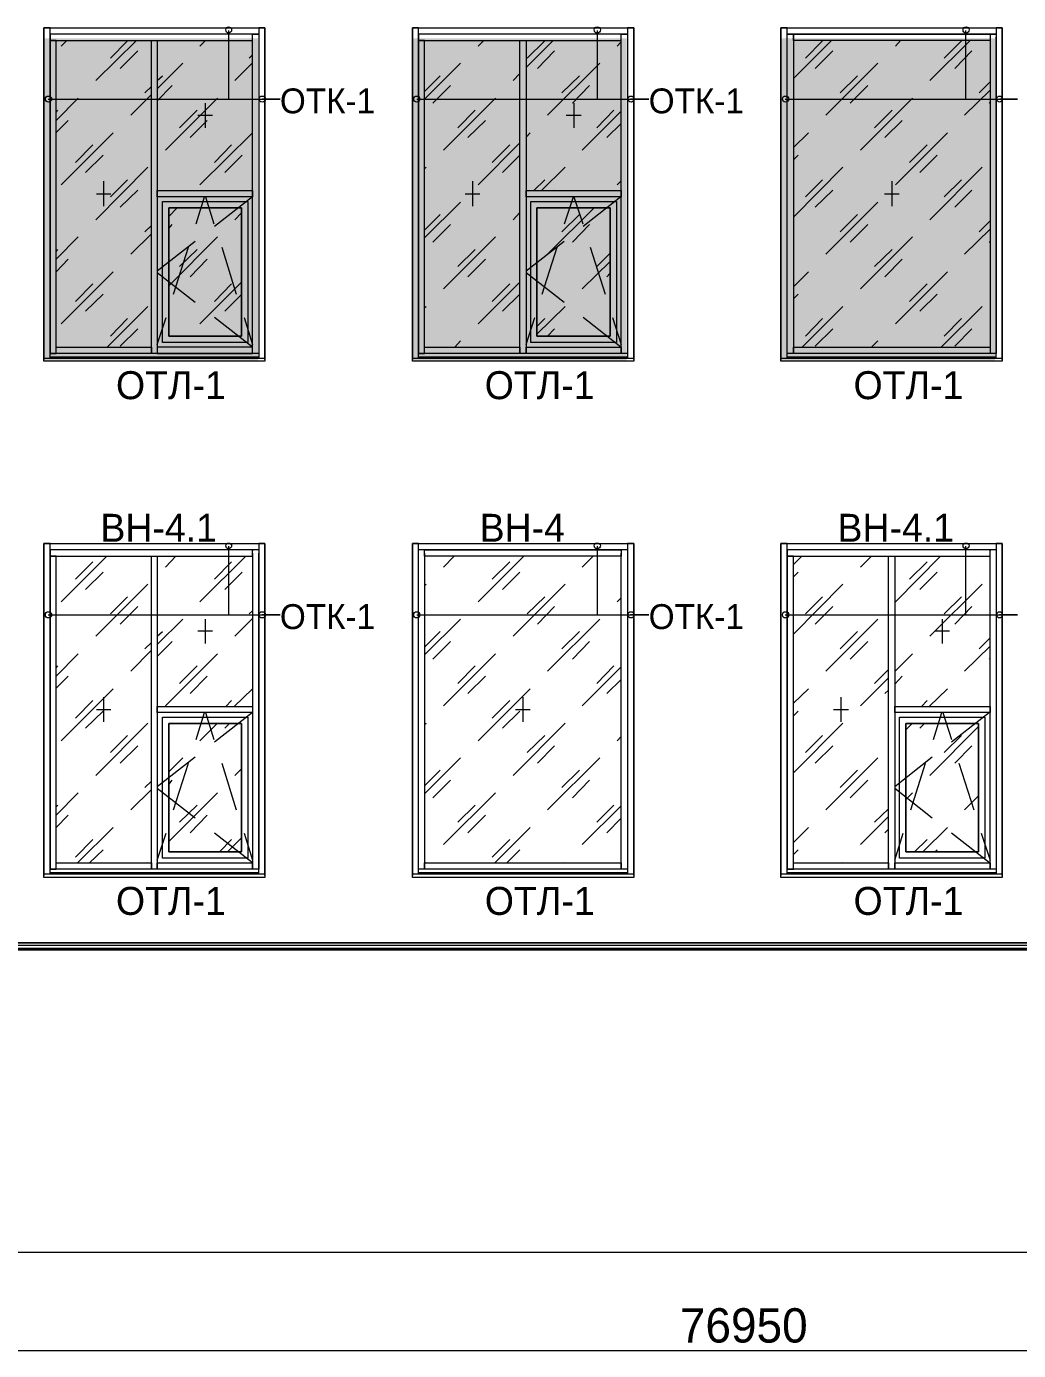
# Model space of a CAD drawing. Header units: millimetres. Extents: x 2294 to 908349, y -83289 to 219220.
# Drawn here: x 354523 to 362859, y 12068 to 23201 of the extents above; entities that cross this region are included whole.
import ezdxf

# ---------------------------------------------------------------- set-up
doc = ezdxf.new("R2010")
doc.units = ezdxf.units.MM
doc.layers.add('PDF _Геометрия', color=7, linetype='Continuous')
doc.layers.add('PDF _Текст', color=7, linetype='Continuous')

msp = doc.modelspace()

# ---------------------------------------------------------------- hatches: boundary and pattern name
at = {"transparency": 33554551}
h = msp.add_hatch(color=3, dxfattribs=at)
h.dxf.hatch_style = 1
h.paths.add_polyline_path([(354668.6, 23100.3), (356467.6, 23100.3), (356467.6, 20386.9), (354668.6, 20386.9)])
h = msp.add_hatch(color=3, dxfattribs=at)
h.dxf.hatch_style = 1
h.paths.add_polyline_path([(357768, 23100.3), (359567.1, 23100.3), (359567.1, 20386.9), (357768, 20386.9)])
h = msp.add_hatch(color=3, dxfattribs=at)
h.dxf.hatch_style = 1
h.paths.add_polyline_path([(360863.1, 23100.3), (362662.2, 23100.3), (362662.2, 20386.9), (360863.1, 20386.9)])

# ---------------------------------------------------------------- linework, layer by layer
at = {"layer": 'PDF _Геометрия', "lineweight": 9}
for points in [[(385956, 18852.5), (387918.8, 18852.5), (388154.9, 18852.5), (385719.9, 18852.5), (388154.9, 18852.5), (388154.9, 18883.1), (385719.9, 18883.1), (385719.9, 18852.5), (385719.9, 15495.1), (369833.6, 15495.1), (369833.6, 27525.7), (369811.7, 27525.7), (369811.7, 15495.1), (333086.1, 15495.1)], [(354721.1, 20408.8), (354721.1, 20478.7), (354721.1, 21794.6), (354721.1, 20452.5), (354773.5, 20452.5), (354773.5, 21794.6), (354773.5, 23084.2), (354721.1, 23084.2), (354721.1, 21794.6), (354721.1, 23110.4), (354721.1, 23189.1), (354668.6, 23189.1), (354668.6, 23110.4), (354668.6, 21794.6), (354668.6, 20478.7), (354668.6, 20400), (354668.6, 23189.1), (356526.5, 23189.1), (356526.5, 20400), (356526.5, 20478.7), (356526.5, 21794.6), (356526.5, 23110.4), (356526.5, 23189.1), (356474.1, 23189.1), (356474.1, 23110.4), (356474.1, 21794.6), (356474.1, 20478.7), (356474.1, 20408.8)], [(356220.5, 23167.2), (356220.5, 22590.2), (356653.3, 22590.2), (356504.7, 22590.2)], [(357816.1, 20408.8), (357816.1, 20478.7), (357816.1, 21794.6), (357816.1, 20452.5), (357868.6, 20452.5), (357868.6, 21794.6), (357868.6, 23084.2), (357816.1, 23084.2), (357816.1, 21794.6), (357816.1, 23110.4), (357816.1, 23189.1), (357768, 23189.1), (357768, 23110.4), (357768, 21794.6), (357768, 20478.7), (357768, 20400), (357768, 23189.1), (359626, 23189.1), (359626, 20400), (359626, 20478.7), (359626, 21794.6), (359626, 23110.4), (359626, 23189.1), (359573.5, 23189.1), (359573.5, 23110.4), (359573.5, 21794.6), (359573.5, 20478.7), (359573.5, 20408.8)], [(359319.9, 23167.2), (359319.9, 22590.2), (359752.7, 22590.2), (359599.7, 22590.2)], [(360915.6, 20408.8), (360915.6, 20478.7), (360915.6, 23110.4), (360915.6, 23189.1), (360863.1, 23189.1), (360863.1, 23110.4), (360863.1, 20478.7), (360863.1, 20400), (360863.1, 23189.1), (362721, 23189.1), (362721, 20400), (362721, 20478.7), (362721, 23110.4), (362721, 23189.1), (362672.9, 23189.1), (362672.9, 23110.4)], [(362415, 23167.2), (362415, 22590.2), (362852.2, 22590.2), (362699.2, 22590.2)], [(354812.9, 23036.1), (354860.9, 23084.2)], [(355105.8, 22747.6), (355446.7, 23084.2)], [(355228.2, 22935.5), (355372.4, 23079.8)], [(356421.6, 20505), (355621.6, 20505), (355621.6, 20452.5), (356421.6, 20452.5), (356421.6, 21794.6), (356421.6, 23110.4), (356421.6, 23136.6), (356474.1, 23136.6), (356474.1, 23110.4), (356474.1, 21794.6), (356474.1, 20452.5), (356421.6, 20452.5), (356421.6, 20505), (356102.5, 20754.1)], [(355980.1, 23036.1), (356028.2, 23084.2)], [(358318.9, 23036.1), (358366.9, 23084.2)], [(358721, 22856.9), (358948.4, 23084.2)], [(358729.8, 22935.5), (358878.4, 23079.8)], [(359486.1, 23036.1), (359521, 23071.1)], [(362672.9, 20452.5), (360915.6, 20452.5), (360915.6, 23110.4), (360915.6, 23136.6), (360968, 23136.6), (360968, 23110.4), (360968, 20452.5), (360915.6, 20452.5)], [(360968, 22765.1), (361287.2, 23084.2)], [(361068.6, 22935.5), (361212.8, 23079.8)], [(361824.9, 23036.1), (361868.6, 23084.2)], [(362113.4, 22747.6), (362454.4, 23084.2)], [(362235.8, 22935.5), (362380.1, 23079.8)], [(362620.5, 23136.6), (362672.9, 23136.6)], [(362620.5, 23136.6), (362620.5, 23110.4)], [(362620.5, 23110.4), (362620.5, 20452.5)], [(362672.9, 20408.8), (362672.9, 20478.7), (362672.9, 23110.4), (362672.9, 20452.5)], [(355311.2, 22848.1), (355459.8, 22996.8)], [(356395.4, 22935.5), (356421.6, 22961.8)], [(358817.2, 22848.1), (358961.5, 22996.8)], [(361151.6, 22848.1), (361300.3, 22996.8)], [(362323.2, 22848.1), (362467.5, 22996.8)], [(355621.6, 22677.6), (355835.8, 22891.8)], [(356273, 22747.6), (356421.6, 22896.2)], [(357868.6, 22590.2), (358170.2, 22891.8)], [(358900.3, 22454.7), (359341.8, 22891.8)], [(361239.1, 22454.7), (361676.2, 22891.8)], [(355621.6, 22747.6), (355665.3, 22786.9)], [(357868.6, 22655.8), (357999.7, 22786.9)], [(358611.8, 22747.6), (358668.6, 22804.4)], [(359022.7, 22642.7), (359171.3, 22786.9)], [(361361.5, 22642.7), (361505.7, 22786.9)], [(362528.7, 22642.7), (362620.5, 22734.5)], [(355398.6, 22454.7), (355573.5, 22629.5)], [(355516.7, 22642.7), (355573.5, 22695.1)], [(355621.6, 22577.1), (355748.4, 22703.9)], [(357938.5, 22555.2), (358087.2, 22703.9)], [(359110.1, 22555.2), (359254.4, 22703.9)], [(361444.5, 22555.2), (361593.2, 22703.9)], [(362406.3, 22454.7), (362620.5, 22664.5)], [(354703.6, 22590.2), (356653.3, 22590.2)], [(354773.5, 22411), (354957.1, 22598.9)], [(354773.5, 22480.9), (354786.6, 22498.4)], [(355691.5, 22161.8), (356128.7, 22598.9)], [(355809.6, 22349.8), (355958.2, 22498.4)], [(356023.8, 22555.2), (356023.8, 22349.8)], [(357803, 22590.2), (359752.7, 22590.2)], [(358026, 22161.8), (358463.1, 22598.9)], [(358148.4, 22349.8), (358292.6, 22498.4)], [(359123.2, 22555.2), (359123.2, 22349.8)], [(359193.2, 22161.8), (359521, 22489.6)], [(359315.6, 22349.8), (359459.8, 22498.4)], [(360898.1, 22590.2), (362852.2, 22590.2)], [(361532, 22161.8), (361969.1, 22598.9)], [(361650, 22349.8), (361798.6, 22498.4)], [(362611.7, 22555.2), (362620.5, 22564)], [(354773.5, 22310.4), (354874.1, 22411)], [(355897, 22266.7), (356041.3, 22411)], [(355962.6, 22454.7), (356085, 22454.7)], [(358231.4, 22266.7), (358380.1, 22411)], [(359057.7, 22454.7), (359184.4, 22454.7)], [(359398.6, 22266.7), (359521, 22384.7)], [(361737.4, 22266.7), (361881.7, 22411)], [(354812.9, 21868.9), (355250, 22306)], [(355980.1, 21868.9), (356421.6, 22306)], [(358721, 22271.1), (358756, 22306)], [(360968, 22183.6), (361094.8, 22306)], [(361824.9, 21868.9), (362262, 22306)], [(354935.3, 22056.9), (355079.5, 22205.5)], [(356102.5, 22056.9), (356246.7, 22205.5)], [(358318.9, 21868.9), (358668.6, 22223)], [(358436.9, 22056.9), (358585.5, 22205.5)], [(361942.9, 22056.9), (362091.5, 22205.5)], [(355018.3, 21973.8), (355167, 22118.1)], [(356189.9, 21973.8), (356334.2, 22118.1)], [(358524.3, 21973.8), (358668.6, 22118.1)], [(360968, 22078.7), (361007.4, 22118.1)], [(362030.3, 21973.8), (362174.6, 22118.1)], [(355105.8, 21576), (355542.9, 22017.5)], [(357868.6, 22004.4), (357881.7, 22017.5)], [(358852.2, 21820.8), (359048.9, 22017.5)], [(360968, 21597.8), (361383.3, 22017.5)], [(362113.4, 21576), (362554.9, 22017.5)], [(355171.3, 21899.5), (355171.3, 21689.7)], [(355228.2, 21768.3), (355372.4, 21912.6)], [(355311.2, 21680.9), (355459.8, 21825.2)], [(358270.8, 21899.5), (358270.8, 21689.7)], [(358786.6, 21820.8), (358878.4, 21912.6)], [(358957.1, 21820.8), (358961.5, 21825.2)], [(359486.1, 21868.9), (359521, 21903.9)], [(361068.6, 21768.3), (361212.8, 21912.6)], [(361151.6, 21680.9), (361300.3, 21825.2)], [(361794.3, 21899.5), (361794.3, 21689.7)], [(362235.8, 21768.3), (362380.1, 21912.6)], [(362323.2, 21680.9), (362467.5, 21825.2)], [(355110.1, 21794.6), (355232.5, 21794.6)], [(355949.5, 21541), (356019.4, 21768.3)], [(356028.2, 21768.3), (356098.1, 21541)], [(356421.6, 21768.3), (356102.5, 21519.2)], [(357868.6, 21423), (358170.2, 21724.6)], [(358209.6, 21794.6), (358332, 21794.6)], [(359044.5, 21541), (359118.9, 21768.3)], [(359123.2, 21768.3), (359197.5, 21541)], [(359516.7, 21768.3), (359201.9, 21519.2)], [(361239.1, 21287.5), (361676.2, 21724.6)], [(361733.1, 21794.6), (361855.5, 21794.6)], [(355717.8, 21602.2), (355787.7, 21676.5)], [(356273, 21576), (356329.8, 21632.8)], [(357868.6, 21488.6), (357999.7, 21619.7)], [(358611.8, 21576), (358668.6, 21637.2)], [(358900.3, 21287.5), (359293.7, 21676.5)], [(359022.7, 21475.4), (359171.3, 21619.7)], [(361361.5, 21475.4), (361505.7, 21619.7)], [(355516.7, 21475.4), (355573.5, 21527.9)], [(355717.8, 21501.7), (355748.4, 21536.6)], [(357938.5, 21388), (358087.2, 21536.6)], [(359110.1, 21388), (359254.4, 21536.6)], [(361444.5, 21388), (361593.2, 21536.6)], [(362406.3, 21287.5), (362620.5, 21497.3)], [(362528.7, 21475.4), (362620.5, 21567.2)], [(354773.5, 21243.8), (354957.1, 21431.7)], [(355398.6, 21287.5), (355573.5, 21458)], [(355940.7, 21392.4), (355621.6, 21143.2)], [(355717.8, 21020.8), (356128.7, 21431.7)], [(358026, 20994.6), (358463.1, 21431.7)], [(359040.2, 21392.4), (358721, 21143.2)], [(361532, 20994.6), (361969.1, 21431.7)], [(362611.7, 21388), (362620.5, 21392.4)], [(354773.5, 21309.3), (354786.6, 21326.8)], [(355757.1, 20950.9), (355883.9, 21344.3)], [(355809.6, 21182.5), (355958.2, 21326.8)], [(356163.7, 21344.3), (356286.1, 20950.9)], [(358148.4, 21182.5), (358292.6, 21326.8)], [(358856.6, 20950.9), (358983.3, 21344.3)], [(359258.7, 21344.3), (359385.5, 20950.9)], [(359315.6, 21182.5), (359429.2, 21296.2)], [(361650, 21182.5), (361798.6, 21326.8)], [(354773.5, 21138.8), (354874.1, 21243.8)], [(355897, 21095.1), (356041.3, 21243.8)], [(358231.4, 21095.1), (358380.1, 21243.8)], [(359193.2, 20994.6), (359429.2, 21226.3)], [(361737.4, 21095.1), (361881.7, 21243.8)], [(354812.9, 20701.7), (355250, 21138.8)], [(355940.7, 20880.9), (355621.6, 21130.1)], [(355980.1, 20701.7), (356329.8, 21051.4)], [(358318.9, 20701.7), (358668.6, 21051.4)], [(359040.2, 20880.9), (358721, 21130.1)], [(359398.6, 21095.1), (359429.2, 21125.7)], [(360968, 21012.1), (361094.8, 21138.8)], [(361824.9, 20701.7), (362262, 21138.8)], [(354935.3, 20889.7), (355079.5, 21038.3)], [(355018.3, 20806.6), (355167, 20950.9)], [(356102.5, 20889.7), (356246.7, 21038.3)], [(356189.9, 20806.6), (356329.8, 20946.5)], [(358436.9, 20889.7), (358585.5, 21038.3)], [(358524.3, 20806.6), (358668.6, 20950.9)], [(360968, 20911.5), (361007.4, 20950.9)], [(361942.9, 20889.7), (362091.5, 21038.3)], [(362030.3, 20806.6), (362174.6, 20950.9)], [(355201.9, 20505), (355542.9, 20845.9)], [(357868.6, 20837.2), (357881.7, 20845.9)], [(358812.8, 20614.2), (359048.9, 20845.9)], [(361042.3, 20505), (361383.3, 20845.9)], [(362209.6, 20505), (362554.9, 20845.9)], [(355228.2, 20596.8), (355372.4, 20745.4)], [(355621.6, 20526.8), (355695.9, 20754.1)], [(356351.7, 20754.1), (356421.6, 20526.8)], [(358721, 20526.8), (358795.4, 20754.1)], [(358812.8, 20679.8), (358878.4, 20745.4)], [(359516.7, 20505), (359201.9, 20754.1)], [(359446.7, 20754.1), (359521, 20526.8)], [(361068.6, 20596.8), (361212.8, 20745.4)], [(362235.8, 20596.8), (362380.1, 20745.4)], [(355311.2, 20513.7), (355459.8, 20658)], [(358900.3, 20596.8), (358961.5, 20658)], [(361151.6, 20513.7), (361300.3, 20658)], [(362323.2, 20513.7), (362467.5, 20658)], [(358122.1, 20505), (358170.2, 20557.4)], [(361623.8, 20505), (361676.2, 20557.4)], [(356526.5, 20413.2), (356526.5, 20408.8), (354668.6, 20408.8), (354668.6, 20413.2)], [(356526.5, 20408.8), (356526.5, 20386.9), (354668.6, 20386.9), (354668.6, 20408.8)], [(354668.6, 20386.9), (354668.6, 20391.3)], [(356474.1, 20452.5), (354721.1, 20452.5)], [(356474.1, 20421.9), (354721.1, 20421.9), (356474.1, 20421.9)], [(356474.1, 20421.9), (354721.1, 20421.9)], [(356526.5, 20391.3), (356526.5, 20386.9)], [(359626, 20413.2), (359626, 20408.8), (357768, 20408.8), (357768, 20413.2)], [(359626, 20408.8), (359626, 20386.9), (357768, 20386.9), (357768, 20408.8)], [(357768, 20386.9), (357768, 20391.3)], [(359573.5, 20452.5), (357816.1, 20452.5)], [(359573.5, 20421.9), (357816.1, 20421.9), (359573.5, 20421.9)], [(359573.5, 20421.9), (357816.1, 20421.9)], [(359626, 20391.3), (359626, 20386.9)], [(362721, 20413.2), (362721, 20408.8), (360863.1, 20408.8), (360863.1, 20413.2)], [(362721, 20408.8), (362721, 20386.9), (360863.1, 20386.9), (360863.1, 20408.8)], [(360863.1, 20386.9), (360863.1, 20391.3)], [(362672.9, 20421.9), (360915.6, 20421.9), (362672.9, 20421.9)], [(362672.9, 20421.9), (360915.6, 20421.9)], [(362672.9, 20452.5), (362620.5, 20452.5)], [(362721, 20391.3), (362721, 20386.9)], [(354721.1, 16072.2), (354721.1, 16142.1), (354721.1, 17458), (354721.1, 16115.9), (354773.5, 16115.9), (354773.5, 17458), (354773.5, 18747.6), (354721.1, 18747.6), (354721.1, 17458), (354721.1, 18773.8), (354721.1, 18852.5), (354668.6, 18852.5), (354668.6, 18773.8), (354668.6, 17458), (354668.6, 16142.1), (354668.6, 16063.4), (354668.6, 18852.5), (356526.5, 18852.5), (356526.5, 16063.4), (356526.5, 16142.1), (356526.5, 17458), (356526.5, 18773.8), (356526.5, 18852.5), (356474.1, 18852.5), (356474.1, 18773.8)], [(356220.5, 18830.6), (356220.5, 18253.6), (356653.3, 18253.6), (356504.7, 18253.6)], [(357868.6, 18773.8), (357868.6, 16115.9), (357816.1, 16115.9), (357816.1, 18773.8), (357816.1, 18852.5), (357768, 18852.5), (357768, 18773.8), (357768, 16142.1), (357768, 16063.4), (357768, 18852.5), (359626, 18852.5), (359626, 16063.4), (359626, 16142.1), (359626, 18773.8), (359626, 18852.5), (359573.5, 18852.5), (359573.5, 18773.8), (359573.5, 16115.9), (359521, 16115.9), (359521, 18773.8)], [(359319.9, 18830.6), (359319.9, 18253.6), (359752.7, 18253.6), (359599.7, 18253.6)], [(360915.6, 16072.2), (360915.6, 16142.1), (360915.6, 17458), (360915.6, 16115.9), (360968, 16115.9), (360968, 17458), (360968, 18747.6), (360915.6, 18747.6), (360915.6, 17458), (360915.6, 18773.8), (360915.6, 18852.5), (360863.1, 18852.5), (360863.1, 18773.8), (360863.1, 17458), (360863.1, 16142.1), (360863.1, 16063.4), (360863.1, 18852.5), (362721, 18852.5), (362721, 16063.4), (362721, 16142.1), (362721, 17458), (362721, 18773.8), (362721, 18852.5), (362672.9, 18852.5), (362672.9, 18773.8), (362672.9, 17458), (362672.9, 16115.9), (362620.5, 16115.9), (362620.5, 17458), (362620.5, 18773.8)], [(362415, 18830.6), (362415, 18253.6), (362852.2, 18253.6), (362699.2, 18253.6)], [(354812.9, 18362.9), (355197.6, 18747.6)], [(356421.6, 18773.8), (356421.6, 17458), (356421.6, 16115.9), (355621.6, 16115.9), (355621.6, 16168.4), (356421.6, 16168.4)], [(355691.5, 18655.8), (355779, 18747.6)], [(355980.1, 18362.9), (356364.8, 18747.6)], [(356474.1, 16072.2), (356474.1, 16142.1), (356474.1, 17458), (356474.1, 18773.8), (356474.1, 17458), (356474.1, 16115.9), (356421.6, 16115.9), (356421.6, 16168.4), (356102.5, 16417.5)], [(356421.6, 18800), (356421.6, 18791.3)], [(357816.1, 16072.2), (357816.1, 16142.1), (357816.1, 18773.8)], [(359521, 18791.3), (359521, 18800), (359521, 18747.6), (357868.6, 18747.6), (357868.6, 18800), (359521, 18800)], [(357868.6, 18791.3), (357868.6, 18800)], [(358026, 18655.8), (358117.8, 18747.6)], [(358318.9, 18362.9), (358703.6, 18747.6)], [(359193.2, 18655.8), (359285, 18747.6)], [(359573.5, 18773.8), (359573.5, 16142.1), (359573.5, 16072.2)], [(360968, 18677.6), (361038, 18747.6)], [(361532, 18655.8), (361623.8, 18747.6)], [(361824.9, 18362.9), (362205.2, 18747.6)], [(362620.5, 18800), (362620.5, 18791.3)], [(362672.9, 18773.8), (362672.9, 17458), (362672.9, 16142.1), (362672.9, 16072.2)], [(354935.3, 18555.2), (355079.5, 18699.5)], [(355018.3, 18467.8), (355167, 18612.1)], [(356102.5, 18555.2), (356246.7, 18699.5)], [(356189.9, 18467.8), (356334.2, 18612.1)], [(358436.9, 18555.2), (358585.5, 18699.5)], [(358524.3, 18467.8), (358668.6, 18612.1)], [(360968, 18572.7), (361007.4, 18612.1)], [(361942.9, 18555.2), (362091.5, 18699.5)], [(362030.3, 18467.8), (362174.6, 18612.1)], [(355105.8, 18074.4), (355542.9, 18511.5)], [(357868.6, 18498.4), (357881.7, 18511.5)], [(358611.8, 18074.4), (359048.9, 18511.5)], [(360968, 18091.8), (361383.3, 18511.5)], [(362113.4, 18074.4), (362554.9, 18511.5)], [(355228.2, 18262.3), (355372.4, 18406.6)], [(358729.8, 18262.3), (358878.4, 18406.6)], [(359486.1, 18362.9), (359521, 18397.9)], [(361068.6, 18262.3), (361212.8, 18406.6)], [(362235.8, 18262.3), (362380.1, 18406.6)], [(355311.2, 18174.9), (355459.8, 18323.5)], [(356395.4, 18262.3), (356421.6, 18288.6)], [(358817.2, 18174.9), (358961.5, 18323.5)], [(361151.6, 18174.9), (361300.3, 18323.5)], [(362323.2, 18174.9), (362467.5, 18323.5)], [(354703.6, 18253.6), (356653.3, 18253.6)], [(355621.6, 18004.4), (355835.8, 18218.6)], [(356023.8, 18218.6), (356023.8, 18013.2)], [(356273, 18074.4), (356421.6, 18223)], [(357803, 18253.6), (359752.7, 18253.6)], [(357868.6, 17917), (358170.2, 18218.6)], [(358900.3, 17781.5), (359341.8, 18218.6)], [(360898.1, 18253.6), (362852.2, 18253.6)], [(361239.1, 17781.5), (361676.2, 18218.6)], [(362218.3, 18218.6), (362218.3, 18013.2)], [(355621.6, 18074.4), (355665.3, 18113.7)], [(355962.6, 18118.1), (356085, 18118.1)], [(357868.6, 17982.6), (357999.7, 18113.7)], [(359022.7, 17969.4), (359171.3, 18113.7)], [(361361.5, 17969.4), (361505.7, 18113.7)], [(362157.1, 18118.1), (362279.5, 18118.1)], [(362528.7, 17969.4), (362620.5, 18061.2)], [(354773.5, 17737.7), (354957.1, 17925.7)], [(355398.6, 17781.5), (355573.5, 17956.3)], [(355516.7, 17969.4), (355573.5, 18021.9)], [(355621.6, 17903.9), (355748.4, 18030.6)], [(355691.5, 17488.6), (356128.7, 17925.7)], [(357938.5, 17882), (358087.2, 18030.6)], [(358026, 17488.6), (358463.1, 17925.7)], [(359110.1, 17882), (359254.4, 18030.6)], [(361444.5, 17882), (361593.2, 18030.6)], [(361820.5, 17777.1), (361969.1, 17925.7)], [(362406.3, 17781.5), (362620.5, 17991.3)], [(354773.5, 17807.7), (354786.6, 17825.2)], [(355809.6, 17676.5), (355958.2, 17825.2)], [(358148.4, 17676.5), (358292.6, 17825.2)], [(359193.2, 17488.6), (359521, 17816.4)], [(359315.6, 17676.5), (359459.8, 17825.2)], [(362611.7, 17882), (362620.5, 17890.8)], [(354773.5, 17637.2), (354874.1, 17737.7)], [(355897, 17593.5), (356041.3, 17737.7)], [(358231.4, 17593.5), (358380.1, 17737.7)], [(359398.6, 17593.5), (359521, 17711.5)], [(361532, 17488.6), (361768, 17724.6)], [(361650, 17676.5), (361768, 17794.6)], [(361820.5, 17672.2), (361881.7, 17737.7)], [(354812.9, 17195.7), (355250, 17632.8)], [(356268.6, 17484.2), (356421.6, 17632.8)], [(358318.9, 17195.7), (358756, 17632.8)], [(360968, 17510.4), (361094.8, 17632.8)], [(361737.4, 17593.5), (361768, 17619.7)], [(362109, 17484.2), (362262, 17632.8)], [(354935.3, 17383.7), (355079.5, 17532.3)], [(355171.3, 17562.9), (355171.3, 17353)], [(356198.6, 17484.2), (356246.7, 17532.3)], [(358436.9, 17383.7), (358585.5, 17532.3)], [(358694.8, 17562.9), (358694.8, 17353)], [(361365.8, 17562.9), (361365.8, 17353)], [(362043.4, 17484.2), (362091.5, 17532.3)], [(355018.3, 17300.6), (355167, 17444.9)], [(355110.1, 17458), (355232.5, 17458)], [(355949.5, 17204.4), (356019.4, 17431.7)], [(356028.2, 17431.7), (356098.1, 17204.4)], [(356421.6, 17431.7), (356102.5, 17182.6)], [(358524.3, 17300.6), (358668.6, 17444.9)], [(358633.6, 17458), (358756, 17458)], [(360968, 17405.5), (361007.4, 17444.9)], [(361304.6, 17458), (361431.4, 17458)], [(362144, 17204.4), (362213.9, 17431.7)], [(362222.7, 17431.7), (362297, 17204.4)], [(362616.1, 17431.7), (362297, 17182.6)], [(355105.8, 16902.8), (355542.9, 17344.3)], [(355980.1, 17195.7), (356124.3, 17339.9)], [(356189.9, 17300.6), (356229.2, 17339.9)], [(357868.6, 17331.2), (357881.7, 17344.3)], [(358611.8, 16902.8), (359048.9, 17344.3)], [(360968, 16924.6), (361383.3, 17344.3)], [(361912.3, 17287.5), (361964.8, 17339.9)], [(362030.3, 17300.6), (362069.7, 17339.9)], [(362113.4, 16902.8), (362524.3, 17313.7)], [(355228.2, 17095.1), (355372.4, 17239.4)], [(355311.2, 17007.7), (355459.8, 17152)], [(358729.8, 17095.1), (358878.4, 17239.4)], [(358817.2, 17007.7), (358961.5, 17152)], [(359486.1, 17195.7), (359521, 17230.6)], [(361068.6, 17095.1), (361212.8, 17239.4)], [(361151.6, 17007.7), (361300.3, 17152)], [(362235.8, 17095.1), (362380.1, 17239.4)], [(362323.2, 17007.7), (362467.5, 17152)], [(355940.7, 17055.8), (355621.6, 16806.6)], [(355717.8, 16933.4), (355835.8, 17051.4)], [(357868.6, 16749.8), (358170.2, 17051.4)], [(358900.3, 16614.3), (359341.8, 17051.4)], [(361239.1, 16614.3), (361676.2, 17051.4)], [(362135.2, 17055.8), (361820.5, 16806.6)], [(355757.1, 16614.3), (355883.9, 17007.7)], [(356163.7, 17007.7), (356286.1, 16614.3)], [(356273, 16902.8), (356329.8, 16959.6)], [(357868.6, 16815.3), (357999.7, 16946.5)], [(359022.7, 16802.2), (359171.3, 16946.5)], [(361361.5, 16802.2), (361505.7, 16946.5)], [(361956, 16614.3), (362078.4, 17007.7)], [(362358.2, 17007.7), (362485, 16614.3)], [(355516.7, 16802.2), (355573.5, 16854.7)], [(355717.8, 16828.5), (355748.4, 16863.4)], [(357938.5, 16714.8), (358087.2, 16863.4)], [(359110.1, 16714.8), (359254.4, 16863.4)], [(361444.5, 16714.8), (361593.2, 16863.4)], [(354773.5, 16570.5), (354957.1, 16758.5)], [(355398.6, 16614.3), (355573.5, 16784.7)], [(355940.7, 16544.3), (355621.6, 16793.5)], [(355717.8, 16347.6), (356128.7, 16758.5)], [(358026, 16321.4), (358463.1, 16758.5)], [(362135.2, 16544.3), (361820.5, 16793.5)], [(361912.3, 16701.7), (361969.1, 16758.5)], [(362406.3, 16614.3), (362524.3, 16732.3)], [(354773.5, 16640.5), (354786.6, 16653.6)], [(355809.6, 16509.3), (355958.2, 16653.6)], [(358148.4, 16509.3), (358292.6, 16653.6)], [(359193.2, 16321.4), (359521, 16649.2)], [(359315.6, 16509.3), (359459.8, 16653.6)], [(361650, 16509.3), (361768, 16623)], [(354773.5, 16465.6), (354874.1, 16570.5)], [(355897, 16421.9), (356041.3, 16570.5)], [(358231.4, 16421.9), (358380.1, 16570.5)], [(359398.6, 16421.9), (359521, 16544.3)], [(361532, 16321.4), (361768, 16557.4)], [(354952.7, 16168.4), (355250, 16465.6)], [(355621.6, 16190.2), (355695.9, 16417.5)], [(356211.8, 16260.2), (356329.8, 16378.2)], [(356351.7, 16417.5), (356421.6, 16190.2)], [(358458.7, 16168.4), (358756, 16465.6)], [(360968, 16338.8), (361094.8, 16465.6)], [(361737.4, 16421.9), (361768, 16452.5)], [(361820.5, 16190.2), (361890.4, 16417.5)], [(362056.6, 16260.2), (362262, 16465.6)], [(362616.1, 16168.4), (362297, 16417.5)], [(362546.2, 16417.5), (362620.5, 16190.2)], [(354935.3, 16216.4), (355079.5, 16365.1)], [(355053.3, 16168.4), (355167, 16277.6)], [(356146.2, 16260.2), (356246.7, 16365.1)], [(356316.7, 16260.2), (356329.8, 16273.3)], [(358436.9, 16216.4), (358585.5, 16365.1)], [(358559.3, 16168.4), (358668.6, 16277.6)], [(360968, 16238.3), (361007.4, 16277.6)], [(361986.6, 16260.2), (362091.5, 16365.1)], [(362157.1, 16260.2), (362174.6, 16277.6)], [(355534.2, 16168.4), (355542.9, 16172.7)], [(357873, 16168.4), (357881.7, 16172.7)], [(359040.2, 16168.4), (359048.9, 16172.7)], [(361379, 16168.4), (361383.3, 16172.7)], [(356526.5, 16076.5), (356526.5, 16072.2), (354668.6, 16072.2), (354668.6, 16076.5)], [(356526.5, 16072.2), (356526.5, 16045.9), (354668.6, 16045.9), (354668.6, 16072.2)], [(354668.6, 16050.3), (354668.6, 16054.7)], [(356474.1, 16115.9), (354721.1, 16115.9)], [(356474.1, 16085.3), (354721.1, 16085.3), (356474.1, 16085.3)], [(356474.1, 16085.3), (354721.1, 16085.3)], [(356526.5, 16054.7), (356526.5, 16050.3)], [(359626, 16076.5), (359626, 16072.2), (357768, 16072.2), (357768, 16076.5)], [(359626, 16072.2), (359626, 16045.9), (357768, 16045.9), (357768, 16072.2)], [(357768, 16050.3), (357768, 16054.7)], [(359573.5, 16115.9), (357816.1, 16115.9)], [(359573.5, 16085.3), (357816.1, 16085.3), (359573.5, 16085.3)], [(359573.5, 16085.3), (357816.1, 16085.3)], [(359626, 16054.7), (359626, 16050.3)], [(362721, 16076.5), (362721, 16072.2), (360863.1, 16072.2), (360863.1, 16076.5)], [(362721, 16072.2), (362721, 16045.9), (360863.1, 16045.9), (360863.1, 16072.2)], [(360863.1, 16050.3), (360863.1, 16054.7)], [(362672.9, 16115.9), (360915.6, 16115.9)], [(362672.9, 16085.3), (360915.6, 16085.3), (362672.9, 16085.3)], [(362672.9, 16085.3), (360915.6, 16085.3)], [(362721, 16054.7), (362721, 16050.3)], [(333086.1, 15495.1), (385698, 15495.1), (385698, 15473.3), (333086.1, 15473.3)], [(320570.3, 12894), (369536.3, 12894), (370104.6, 12894), (400277.2, 12894)], [(320570.3, 12067.8), (400277.2, 12067.8)]]:
    msp.add_lwpolyline(points, dxfattribs=at)
for points in [[(355595.4, 23136.6), (354721.1, 23136.6), (354721.1, 23084.2), (355595.4, 23084.2), (356421.6, 23084.2), (356421.6, 23136.6), (355595.4, 23136.6), (354747.3, 23136.6), (354721.1, 23136.6), (354721.1, 23189.1), (354747.3, 23189.1), (355595.4, 23189.1), (356447.8, 23189.1), (356474.1, 23189.1), (356474.1, 23136.6), (356447.8, 23136.6)], [(358694.8, 23136.6), (357816.1, 23136.6), (357816.1, 23084.2), (358694.8, 23084.2), (359521, 23084.2), (359521, 23136.6), (358694.8, 23136.6), (357842.4, 23136.6), (357816.1, 23136.6), (357816.1, 23189.1), (357842.4, 23189.1), (358694.8, 23189.1), (359547.3, 23189.1), (359573.5, 23189.1), (359573.5, 23136.6), (359547.3, 23136.6)], [(360941.8, 23136.6), (360915.6, 23136.6), (360915.6, 23189.1), (360941.8, 23189.1), (362672.9, 23189.1), (362672.9, 23136.6)], [(355621.6, 20452.5), (355573.5, 20452.5), (354773.5, 20452.5), (354773.5, 20505), (355573.5, 20505), (355573.5, 20452.5), (355573.5, 21794.6), (355573.5, 23084.2), (355621.6, 23084.2), (355621.6, 21794.6)], [(358721, 20452.5), (358668.6, 20452.5), (357868.6, 20452.5), (357868.6, 20505), (358668.6, 20505), (358668.6, 20452.5), (358668.6, 21794.6), (358668.6, 23084.2), (358721, 23084.2), (358721, 21794.6)], [(359521, 23110.4), (359521, 23136.6), (359573.5, 23136.6), (359573.5, 23110.4), (359573.5, 21794.6), (359573.5, 20452.5), (359521, 20452.5), (359521, 21794.6)], [(362620.5, 23084.2), (360968, 23084.2), (360968, 23136.6), (362620.5, 23136.6)], [(356421.6, 21768.3), (355621.6, 21768.3), (355621.6, 21820.8), (356421.6, 21820.8)], [(355665.3, 21729), (356382.3, 21729), (356382.3, 20544.3), (355665.3, 20544.3)], [(356382.3, 21729), (356382.3, 20544.3), (355665.3, 20544.3), (355665.3, 21729)], [(359521, 21768.3), (358721, 21768.3), (358721, 21820.8), (359521, 21820.8)], [(358760.4, 21729), (359481.7, 21729), (359481.7, 20544.3), (358760.4, 20544.3)], [(359481.7, 21729), (359481.7, 20544.3), (358760.4, 20544.3), (358760.4, 21729)], [(356329.8, 21676.5), (355717.8, 21676.5), (355717.8, 20596.8), (356329.8, 20596.8)], [(355717.8, 20596.8), (355717.8, 21676.5), (356329.8, 21676.5), (356329.8, 20596.8)], [(359429.2, 21676.5), (358812.8, 21676.5), (358812.8, 20596.8), (359429.2, 20596.8)], [(358812.8, 20596.8), (358812.8, 21676.5), (359429.2, 21676.5), (359429.2, 20596.8)], [(359521, 20452.5), (358721, 20452.5), (358721, 20505), (359521, 20505)], [(362620.5, 20452.5), (360968, 20452.5), (360968, 20505), (362620.5, 20505)], [(355595.4, 18800), (354721.1, 18800), (354721.1, 18747.6), (355595.4, 18747.6), (356421.6, 18747.6), (356421.6, 18800), (355595.4, 18800), (354747.3, 18800), (354721.1, 18800), (354721.1, 18852.5), (354747.3, 18852.5), (355595.4, 18852.5), (356447.8, 18852.5), (356474.1, 18852.5), (356474.1, 18800), (356447.8, 18800)], [(357842.4, 18852.5), (359573.5, 18852.5), (359573.5, 18800), (357842.4, 18800), (357816.1, 18800), (357816.1, 18852.5)], [(361794.3, 18800), (360915.6, 18800), (360915.6, 18747.6), (361794.3, 18747.6), (362620.5, 18747.6), (362620.5, 18800), (361794.3, 18800), (360941.8, 18800), (360915.6, 18800), (360915.6, 18852.5), (360941.8, 18852.5), (361794.3, 18852.5), (362646.7, 18852.5), (362672.9, 18852.5), (362672.9, 18800), (362646.7, 18800)], [(355621.6, 16115.9), (355573.5, 16115.9), (354773.5, 16115.9), (354773.5, 16168.4), (355573.5, 16168.4), (355573.5, 16115.9), (355573.5, 17458), (355573.5, 18747.6), (355621.6, 18747.6), (355621.6, 17458)], [(361820.5, 16115.9), (361768, 16115.9), (360968, 16115.9), (360968, 16168.4), (361768, 16168.4), (361768, 16115.9), (361768, 17458), (361768, 18747.6), (361820.5, 18747.6), (361820.5, 17458)], [(356421.6, 17431.7), (355621.6, 17431.7), (355621.6, 17484.2), (356421.6, 17484.2)], [(362620.5, 17431.7), (361820.5, 17431.7), (361820.5, 17484.2), (362620.5, 17484.2)], [(355665.3, 17392.4), (356382.3, 17392.4), (356382.3, 16207.7), (355665.3, 16207.7)], [(356382.3, 17392.4), (356382.3, 16207.7), (355665.3, 16207.7), (355665.3, 17392.4)], [(361859.8, 17392.4), (362576.8, 17392.4), (362576.8, 16207.7), (361859.8, 16207.7)], [(362576.8, 17392.4), (362576.8, 16207.7), (361859.8, 16207.7), (361859.8, 17392.4)], [(356329.8, 17339.9), (355717.8, 17339.9), (355717.8, 16260.2), (356329.8, 16260.2)], [(355717.8, 16260.2), (355717.8, 17339.9), (356329.8, 17339.9), (356329.8, 16260.2)], [(362524.3, 17339.9), (361912.3, 17339.9), (361912.3, 16260.2), (362524.3, 16260.2)], [(361912.3, 16260.2), (361912.3, 17339.9), (362524.3, 17339.9), (362524.3, 16260.2)], [(359521, 16115.9), (357868.6, 16115.9), (357868.6, 16168.4), (359521, 16168.4)], [(362620.5, 16115.9), (361820.5, 16115.9), (361820.5, 16168.4), (362620.5, 16168.4)], [(333086.1, 15495.1), (369811.7, 15495.1)]]:
    msp.add_lwpolyline(points, close=True, dxfattribs=at)
at = {"layer": 'PDF _Геометрия', "lineweight": 40}
msp.add_lwpolyline([(399888.2, 15442.7), (319805.3, 15442.7)], dxfattribs=at)
at = {"layer": 'PDF _Геометрия', "lineweight": 9}
for points in [[(356198.6, 23171.6), (356198.6, 23189.1), (356207.4, 23197.8), (356220.5, 23197.8)], [(356198.6, 23171.6), (356198.6, 23189.1), (356207.4, 23197.8), (356220.5, 23197.8)], [(356220.5, 23145.4), (356207.4, 23145.4), (356198.6, 23158.5), (356198.6, 23171.6)], [(356220.5, 23145.4), (356207.4, 23145.4), (356198.6, 23158.5), (356198.6, 23171.6)], [(356220.5, 23197.8), (356233.6, 23197.8), (356246.7, 23189.1), (356246.7, 23171.6)], [(356220.5, 23197.8), (356233.6, 23197.8), (356246.7, 23189.1), (356246.7, 23171.6)], [(356246.7, 23171.6), (356246.7, 23158.5), (356233.6, 23145.4), (356220.5, 23145.4)], [(356246.7, 23171.6), (356246.7, 23158.5), (356233.6, 23145.4), (356220.5, 23145.4)], [(359293.7, 23171.6), (359293.7, 23189.1), (359302.5, 23197.8), (359319.9, 23197.8)], [(359293.7, 23171.6), (359293.7, 23189.1), (359302.5, 23197.8), (359319.9, 23197.8)], [(359319.9, 23145.4), (359302.5, 23145.4), (359293.7, 23158.5), (359293.7, 23171.6)], [(359319.9, 23145.4), (359302.5, 23145.4), (359293.7, 23158.5), (359293.7, 23171.6)], [(359319.9, 23197.8), (359333.1, 23197.8), (359346.2, 23189.1), (359346.2, 23171.6)], [(359319.9, 23197.8), (359333.1, 23197.8), (359346.2, 23189.1), (359346.2, 23171.6)], [(359346.2, 23171.6), (359346.2, 23158.5), (359333.1, 23145.4), (359319.9, 23145.4)], [(359346.2, 23171.6), (359346.2, 23158.5), (359333.1, 23145.4), (359319.9, 23145.4)], [(362393.2, 23171.6), (362393.2, 23189.1), (362401.9, 23197.8), (362419.4, 23197.8)], [(362393.2, 23171.6), (362393.2, 23189.1), (362401.9, 23197.8), (362419.4, 23197.8)], [(362419.4, 23145.4), (362401.9, 23145.4), (362393.2, 23158.5), (362393.2, 23171.6)], [(362419.4, 23145.4), (362401.9, 23145.4), (362393.2, 23158.5), (362393.2, 23171.6)], [(362419.4, 23197.8), (362432.5, 23197.8), (362445.6, 23189.1), (362445.6, 23171.6)], [(362419.4, 23197.8), (362432.5, 23197.8), (362445.6, 23189.1), (362445.6, 23171.6)], [(362445.6, 23171.6), (362445.6, 23158.5), (362432.5, 23145.4), (362419.4, 23145.4)], [(362445.6, 23171.6), (362445.6, 23158.5), (362432.5, 23145.4), (362419.4, 23145.4)], [(354681.7, 22590.2), (354681.7, 22607.7), (354690.5, 22616.4), (354707.9, 22616.4)], [(354681.7, 22590.2), (354681.7, 22607.7), (354690.5, 22616.4), (354707.9, 22616.4)], [(354707.9, 22616.4), (354721.1, 22616.4), (354734.2, 22607.7), (354734.2, 22590.2)], [(354707.9, 22616.4), (354721.1, 22616.4), (354734.2, 22607.7), (354734.2, 22590.2)], [(356478.4, 22590.2), (356478.4, 22607.7), (356487.2, 22616.4), (356504.7, 22616.4)], [(356478.4, 22590.2), (356478.4, 22607.7), (356487.2, 22616.4), (356504.7, 22616.4)], [(356504.7, 22616.4), (356517.8, 22616.4), (356530.9, 22607.7), (356530.9, 22590.2)], [(356504.7, 22616.4), (356517.8, 22616.4), (356530.9, 22607.7), (356530.9, 22590.2)], [(357776.8, 22590.2), (357776.8, 22607.7), (357785.5, 22616.4), (357803, 22616.4)], [(357776.8, 22590.2), (357776.8, 22607.7), (357785.5, 22616.4), (357803, 22616.4)], [(357803, 22616.4), (357816.1, 22616.4), (357829.2, 22607.7), (357829.2, 22590.2)], [(357803, 22616.4), (357816.1, 22616.4), (357829.2, 22607.7), (357829.2, 22590.2)], [(359577.9, 22590.2), (359577.9, 22607.7), (359586.6, 22616.4), (359604.1, 22616.4)], [(359577.9, 22590.2), (359577.9, 22607.7), (359586.6, 22616.4), (359604.1, 22616.4)], [(359604.1, 22616.4), (359617.2, 22616.4), (359630.3, 22607.7), (359630.3, 22590.2)], [(359604.1, 22616.4), (359617.2, 22616.4), (359630.3, 22607.7), (359630.3, 22590.2)], [(360876.2, 22590.2), (360876.2, 22607.7), (360885, 22616.4), (360902.5, 22616.4)], [(360876.2, 22590.2), (360876.2, 22607.7), (360885, 22616.4), (360902.5, 22616.4)], [(360902.5, 22616.4), (360915.6, 22616.4), (360928.7, 22607.7), (360928.7, 22590.2)], [(360902.5, 22616.4), (360915.6, 22616.4), (360928.7, 22607.7), (360928.7, 22590.2)], [(362677.3, 22590.2), (362677.3, 22607.7), (362686.1, 22616.4), (362699.2, 22616.4)], [(362677.3, 22590.2), (362677.3, 22607.7), (362686.1, 22616.4), (362699.2, 22616.4)], [(362699.2, 22616.4), (362712.3, 22616.4), (362725.4, 22607.7), (362725.4, 22590.2)], [(362699.2, 22616.4), (362712.3, 22616.4), (362725.4, 22607.7), (362725.4, 22590.2)], [(354707.9, 22564), (354690.5, 22564), (354681.7, 22577.1), (354681.7, 22590.2)], [(354707.9, 22564), (354690.5, 22564), (354681.7, 22577.1), (354681.7, 22590.2)], [(354734.2, 22590.2), (354734.2, 22577.1), (354721.1, 22564), (354707.9, 22564)], [(354734.2, 22590.2), (354734.2, 22577.1), (354721.1, 22564), (354707.9, 22564)], [(356504.7, 22564), (356487.2, 22564), (356478.4, 22577.1), (356478.4, 22590.2)], [(356504.7, 22564), (356487.2, 22564), (356478.4, 22577.1), (356478.4, 22590.2)], [(356530.9, 22590.2), (356530.9, 22577.1), (356517.8, 22564), (356504.7, 22564)], [(356530.9, 22590.2), (356530.9, 22577.1), (356517.8, 22564), (356504.7, 22564)], [(357803, 22564), (357785.5, 22564), (357776.8, 22577.1), (357776.8, 22590.2)], [(357803, 22564), (357785.5, 22564), (357776.8, 22577.1), (357776.8, 22590.2)], [(357829.2, 22590.2), (357829.2, 22577.1), (357816.1, 22564), (357803, 22564)], [(357829.2, 22590.2), (357829.2, 22577.1), (357816.1, 22564), (357803, 22564)], [(359604.1, 22564), (359586.6, 22564), (359577.9, 22577.1), (359577.9, 22590.2)], [(359604.1, 22564), (359586.6, 22564), (359577.9, 22577.1), (359577.9, 22590.2)], [(359630.3, 22590.2), (359630.3, 22577.1), (359617.2, 22564), (359604.1, 22564)], [(359630.3, 22590.2), (359630.3, 22577.1), (359617.2, 22564), (359604.1, 22564)], [(360902.5, 22564), (360885, 22564), (360876.2, 22577.1), (360876.2, 22590.2)], [(360902.5, 22564), (360885, 22564), (360876.2, 22577.1), (360876.2, 22590.2)], [(360928.7, 22590.2), (360928.7, 22577.1), (360915.6, 22564), (360902.5, 22564)], [(360928.7, 22590.2), (360928.7, 22577.1), (360915.6, 22564), (360902.5, 22564)], [(362699.2, 22564), (362686.1, 22564), (362677.3, 22577.1), (362677.3, 22590.2)], [(362699.2, 22564), (362686.1, 22564), (362677.3, 22577.1), (362677.3, 22590.2)], [(362725.4, 22590.2), (362725.4, 22577.1), (362712.3, 22564), (362699.2, 22564)], [(362725.4, 22590.2), (362725.4, 22577.1), (362712.3, 22564), (362699.2, 22564)], [(356198.6, 18835), (356198.6, 18848.1), (356207.4, 18856.9), (356220.5, 18856.9)], [(356198.6, 18835), (356198.6, 18848.1), (356207.4, 18856.9), (356220.5, 18856.9)], [(356220.5, 18808.8), (356207.4, 18808.8), (356198.6, 18821.9), (356198.6, 18835)], [(356220.5, 18808.8), (356207.4, 18808.8), (356198.6, 18821.9), (356198.6, 18835)], [(356220.5, 18856.9), (356233.6, 18856.9), (356246.7, 18848.1), (356246.7, 18835)], [(356220.5, 18856.9), (356233.6, 18856.9), (356246.7, 18848.1), (356246.7, 18835)], [(356246.7, 18835), (356246.7, 18821.9), (356233.6, 18808.8), (356220.5, 18808.8)], [(356246.7, 18835), (356246.7, 18821.9), (356233.6, 18808.8), (356220.5, 18808.8)], [(359293.7, 18835), (359293.7, 18848.1), (359302.5, 18856.9), (359319.9, 18856.9)], [(359293.7, 18835), (359293.7, 18848.1), (359302.5, 18856.9), (359319.9, 18856.9)], [(359319.9, 18808.8), (359302.5, 18808.8), (359293.7, 18821.9), (359293.7, 18835)], [(359319.9, 18808.8), (359302.5, 18808.8), (359293.7, 18821.9), (359293.7, 18835)], [(359319.9, 18856.9), (359333.1, 18856.9), (359346.2, 18848.1), (359346.2, 18835)], [(359319.9, 18856.9), (359333.1, 18856.9), (359346.2, 18848.1), (359346.2, 18835)], [(359346.2, 18835), (359346.2, 18821.9), (359333.1, 18808.8), (359319.9, 18808.8)], [(359346.2, 18835), (359346.2, 18821.9), (359333.1, 18808.8), (359319.9, 18808.8)], [(362393.2, 18835), (362393.2, 18848.1), (362401.9, 18856.9), (362419.4, 18856.9)], [(362393.2, 18835), (362393.2, 18848.1), (362401.9, 18856.9), (362419.4, 18856.9)], [(362419.4, 18808.8), (362401.9, 18808.8), (362393.2, 18821.9), (362393.2, 18835)], [(362419.4, 18808.8), (362401.9, 18808.8), (362393.2, 18821.9), (362393.2, 18835)], [(362419.4, 18856.9), (362432.5, 18856.9), (362445.6, 18848.1), (362445.6, 18835)], [(362419.4, 18856.9), (362432.5, 18856.9), (362445.6, 18848.1), (362445.6, 18835)], [(362445.6, 18835), (362445.6, 18821.9), (362432.5, 18808.8), (362419.4, 18808.8)], [(362445.6, 18835), (362445.6, 18821.9), (362432.5, 18808.8), (362419.4, 18808.8)], [(354681.7, 18253.6), (354681.7, 18271.1), (354690.5, 18279.8), (354707.9, 18279.8)], [(354681.7, 18253.6), (354681.7, 18271.1), (354690.5, 18279.8), (354707.9, 18279.8)], [(354707.9, 18279.8), (354721.1, 18279.8), (354734.2, 18271.1), (354734.2, 18253.6)], [(354707.9, 18279.8), (354721.1, 18279.8), (354734.2, 18271.1), (354734.2, 18253.6)], [(356478.4, 18253.6), (356478.4, 18271.1), (356487.2, 18279.8), (356504.7, 18279.8)], [(356478.4, 18253.6), (356478.4, 18271.1), (356487.2, 18279.8), (356504.7, 18279.8)], [(356504.7, 18279.8), (356517.8, 18279.8), (356530.9, 18271.1), (356530.9, 18253.6)], [(356504.7, 18279.8), (356517.8, 18279.8), (356530.9, 18271.1), (356530.9, 18253.6)], [(357776.8, 18253.6), (357776.8, 18271.1), (357785.5, 18279.8), (357803, 18279.8)], [(357776.8, 18253.6), (357776.8, 18271.1), (357785.5, 18279.8), (357803, 18279.8)], [(357803, 18279.8), (357816.1, 18279.8), (357829.2, 18271.1), (357829.2, 18253.6)], [(357803, 18279.8), (357816.1, 18279.8), (357829.2, 18271.1), (357829.2, 18253.6)], [(359577.9, 18253.6), (359577.9, 18271.1), (359586.6, 18279.8), (359604.1, 18279.8)], [(359577.9, 18253.6), (359577.9, 18271.1), (359586.6, 18279.8), (359604.1, 18279.8)], [(359604.1, 18279.8), (359617.2, 18279.8), (359630.3, 18271.1), (359630.3, 18253.6)], [(359604.1, 18279.8), (359617.2, 18279.8), (359630.3, 18271.1), (359630.3, 18253.6)], [(360876.2, 18253.6), (360876.2, 18271.1), (360885, 18279.8), (360902.5, 18279.8)], [(360876.2, 18253.6), (360876.2, 18271.1), (360885, 18279.8), (360902.5, 18279.8)], [(360902.5, 18279.8), (360915.6, 18279.8), (360928.7, 18271.1), (360928.7, 18253.6)], [(360902.5, 18279.8), (360915.6, 18279.8), (360928.7, 18271.1), (360928.7, 18253.6)], [(362677.3, 18253.6), (362677.3, 18271.1), (362686.1, 18279.8), (362699.2, 18279.8)], [(362677.3, 18253.6), (362677.3, 18271.1), (362686.1, 18279.8), (362699.2, 18279.8)], [(362699.2, 18279.8), (362712.3, 18279.8), (362725.4, 18271.1), (362725.4, 18253.6)], [(362699.2, 18279.8), (362712.3, 18279.8), (362725.4, 18271.1), (362725.4, 18253.6)], [(354707.9, 18227.4), (354690.5, 18227.4), (354681.7, 18240.5), (354681.7, 18253.6)], [(354707.9, 18227.4), (354690.5, 18227.4), (354681.7, 18240.5), (354681.7, 18253.6)], [(354734.2, 18253.6), (354734.2, 18240.5), (354721.1, 18227.4), (354707.9, 18227.4)], [(354734.2, 18253.6), (354734.2, 18240.5), (354721.1, 18227.4), (354707.9, 18227.4)], [(356504.7, 18227.4), (356487.2, 18227.4), (356478.4, 18240.5), (356478.4, 18253.6)], [(356504.7, 18227.4), (356487.2, 18227.4), (356478.4, 18240.5), (356478.4, 18253.6)], [(356530.9, 18253.6), (356530.9, 18240.5), (356517.8, 18227.4), (356504.7, 18227.4)], [(356530.9, 18253.6), (356530.9, 18240.5), (356517.8, 18227.4), (356504.7, 18227.4)], [(357803, 18227.4), (357785.5, 18227.4), (357776.8, 18240.5), (357776.8, 18253.6)], [(357803, 18227.4), (357785.5, 18227.4), (357776.8, 18240.5), (357776.8, 18253.6)], [(357829.2, 18253.6), (357829.2, 18240.5), (357816.1, 18227.4), (357803, 18227.4)], [(357829.2, 18253.6), (357829.2, 18240.5), (357816.1, 18227.4), (357803, 18227.4)], [(359604.1, 18227.4), (359586.6, 18227.4), (359577.9, 18240.5), (359577.9, 18253.6)], [(359604.1, 18227.4), (359586.6, 18227.4), (359577.9, 18240.5), (359577.9, 18253.6)], [(359630.3, 18253.6), (359630.3, 18240.5), (359617.2, 18227.4), (359604.1, 18227.4)], [(359630.3, 18253.6), (359630.3, 18240.5), (359617.2, 18227.4), (359604.1, 18227.4)], [(360902.5, 18227.4), (360885, 18227.4), (360876.2, 18240.5), (360876.2, 18253.6)], [(360902.5, 18227.4), (360885, 18227.4), (360876.2, 18240.5), (360876.2, 18253.6)], [(360928.7, 18253.6), (360928.7, 18240.5), (360915.6, 18227.4), (360902.5, 18227.4)], [(360928.7, 18253.6), (360928.7, 18240.5), (360915.6, 18227.4), (360902.5, 18227.4)], [(362699.2, 18227.4), (362686.1, 18227.4), (362677.3, 18240.5), (362677.3, 18253.6)], [(362699.2, 18227.4), (362686.1, 18227.4), (362677.3, 18240.5), (362677.3, 18253.6)], [(362725.4, 18253.6), (362725.4, 18240.5), (362712.3, 18227.4), (362699.2, 18227.4)], [(362725.4, 18253.6), (362725.4, 18240.5), (362712.3, 18227.4), (362699.2, 18227.4)]]:
    msp.add_open_spline(points, degree=3, dxfattribs=at)

# ---------------------------------------------------------------- texts
at = {"layer": 'PDF _Текст', "attachment_point": 4, "style": ''}
for s, insert, char_height in [('ОТК-1', (356652.2, 22574), 209.3), ('ОТК-1', (359751.6, 22574), 209.3), ('ОТЛ-1', (355274.9, 20183.4), 235.29), ('ОТЛ-1', (358373.5, 20183.4), 235.29), ('ОТЛ-1', (361473, 20183.4), 235.29), ('ВН-4.1', (355143.9, 18985.6), 235.29), ('ВН-4', (358330.9, 18985.6), 235.29), ('ВН-4.1', (361338.4, 18985.6), 235.29), ('ОТК-1', (356652.2, 18237.5), 209.3), ('ОТК-1', (359751.6, 18237.5), 209.3), ('ОТЛ-1', (355274.7, 15846.9), 235.29), ('ОТЛ-1', (358374.5, 15846.9), 235.29), ('ОТЛ-1', (361473.2, 15846.9), 235.29), ('76950', (360013.9, 12277.1), 288.74)]:
    msp.add_mtext(s, dxfattribs=dict(at, insert=insert, char_height=char_height))

doc.saveas('drawing.dxf')
